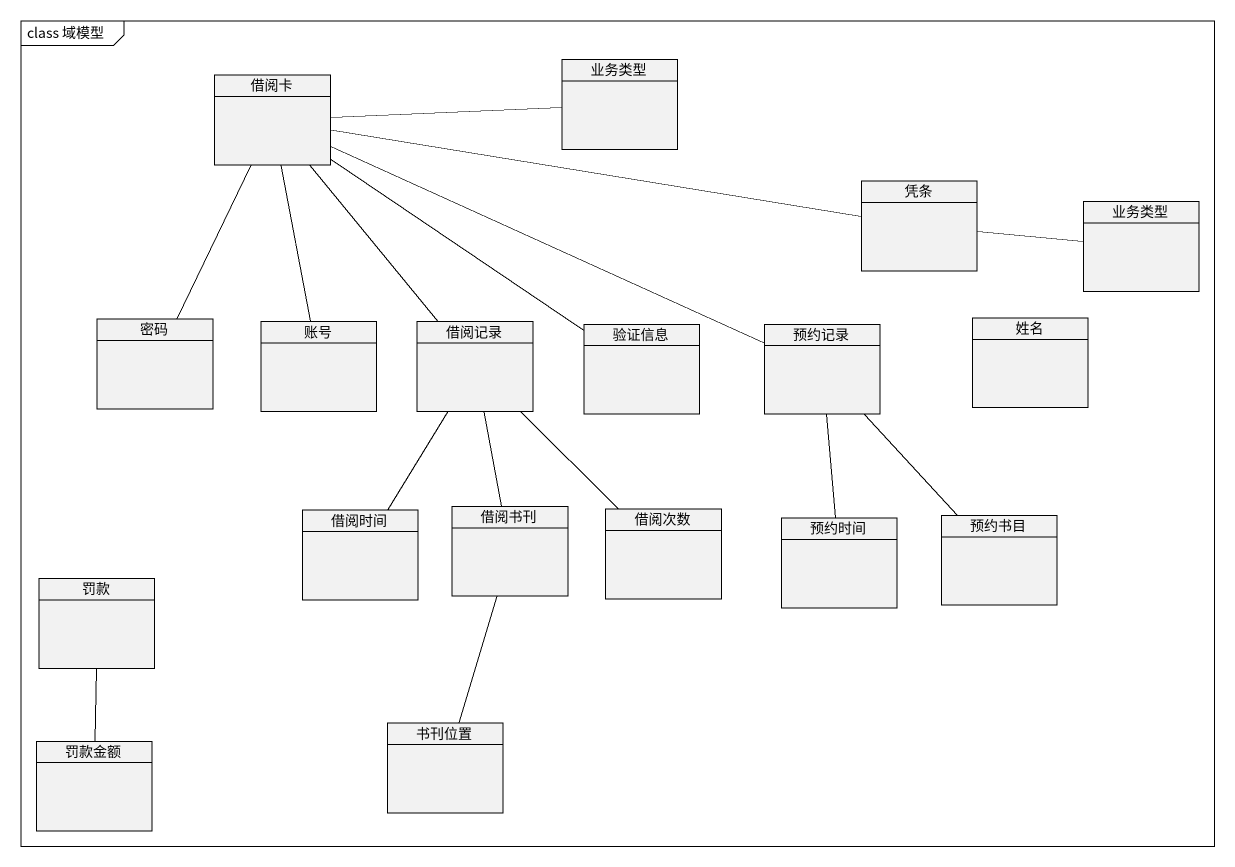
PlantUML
@startuml
mainframe class 域模型
hide circle
hide empty members
class 借阅卡
class 业务类型
class 凭条
class "业务类型" as 业务类型_2
class 密码
class 账号
class 借阅记录
class 姓名
class 验证信息
class 预约记录
class 借阅时间
class 借阅书刊
class 借阅次数
class 预约时间
class 预约书目
class 罚款
class 书刊位置
class 罚款金额
借阅卡 -right- 业务类型
借阅卡 -right- 凭条
借阅卡 -- 密码
借阅卡 -- 账号
借阅卡 -- 借阅记录
借阅卡 -- 验证信息
借阅卡 -right- 预约记录
凭条 -right- 业务类型_2
借阅记录 -- 借阅时间
借阅记录 -- 借阅书刊
借阅记录 -- 借阅次数
预约记录 -- 预约时间
预约记录 -- 预约书目
借阅书刊 -- 书刊位置
罚款 -- 罚款金额
@enduml
